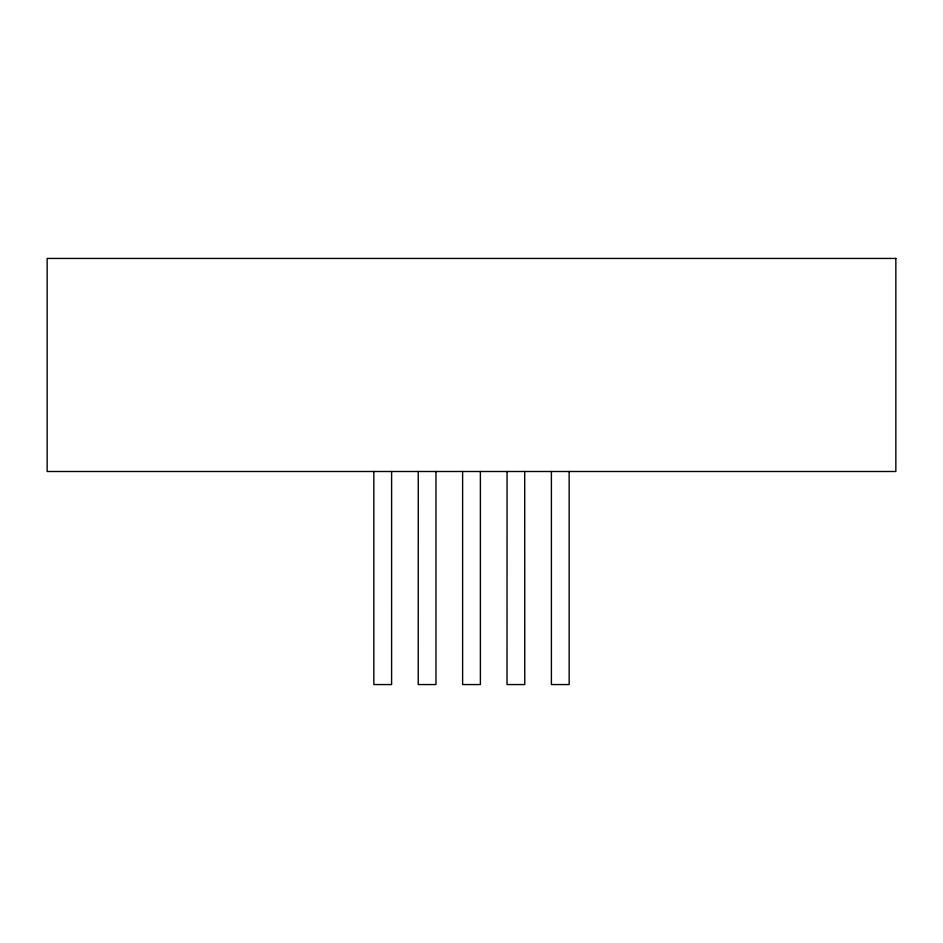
<?xml version="1.0" encoding="UTF-8"?>
<svg xmlns="http://www.w3.org/2000/svg" width="943" height="943" viewBox="0 0 943 943"><rect width="100%" height="100%" fill="white"/><g stroke="black" fill="none" stroke-linecap="round" stroke-linejoin="round"><path stroke-width="1.41" d="M569.159 471.5L569.159 684.559L551.396 684.559L551.396 471.5M524.709 471.5L524.768 684.559L507.016 684.559L507.063 471.5M480.376 471.5L480.376 684.559L462.624 684.559L462.624 471.5M435.961 471.5L435.984 684.559L418.232 684.559L418.256 471.5M391.604 471.5L391.593 684.559L373.841 684.559L373.852 471.5M895.85 258.441L47.15 258.441L47.15 471.5L895.85 471.5L895.85 258.441"/></g></svg>
